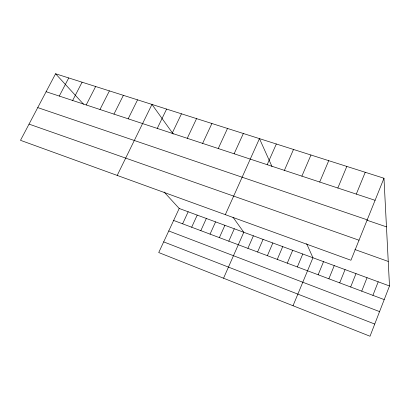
<?xml version="1.0" encoding="UTF-8"?>
<svg xmlns="http://www.w3.org/2000/svg" width="410" height="410" viewBox="0 0 410 410"><rect width="100%" height="100%" fill="white"/><g stroke="black" fill="none" stroke-linecap="round" stroke-linejoin="round"><path stroke-width="0.61" d="M383.975 178.242L350.939 260.248L20.5 140.317L55.581 73.764L383.975 178.242L389.5 285.97L370.02 336.236L158.721 252.545L179.201 208.475L164.102 192.018M372.91 295.349L378.21 281.813M361.722 291.146L367.042 277.698M350.658 286.985L355.998 273.624M339.705 282.869L345.061 269.595M328.876 278.795L334.247 265.608M356.295 194.099L365.233 172.277M318.155 274.761L323.541 261.662M337.835 188.011L346.824 166.419M293.027 305.742L312.948 257.762L306.644 243.719M297.353 266.946L302.77 254.01M319.703 182.025L328.738 160.669M287.266 263.153L292.694 250.3M277.278 259.397L282.721 246.62M267.387 255.681L272.845 242.981M301.888 176.141L310.964 155.011M257.598 251.996L263.066 239.378M284.381 170.365L293.504 149.455M247.901 248.352L253.38 235.811M223.552 278.221L243.791 232.275L232.993 217.238M228.795 241.172L234.3 228.775M267.176 164.687L276.335 143.997M219.381 237.631L224.895 225.31M225.326 214.655L259.458 138.626L271.994 166.537M210.053 234.125L215.578 221.877M234.125 153.781L243.35 133.501M200.823 230.656L206.353 218.479M191.675 227.217L197.215 215.112M182.614 223.809L188.164 211.775M218.248 148.538L227.504 128.458M202.627 143.382L211.914 123.497M187.257 138.308L196.569 118.618M172.133 133.317L181.466 113.811M157.25 128.407L166.603 109.086M117.204 175.413L151.966 104.427L173.256 134.07M128.171 118.808L137.56 99.845M113.965 114.118L123.374 95.33M99.978 109.506L109.403 90.887M86.208 104.955L95.643 86.51M72.642 100.481L82.087 82.195M59.281 96.068L68.736 77.951M46.115 91.722L375.088 200.305M37.751 107.589L367.222 219.832M366.996 220.231L386.471 226.868M29.043 124.107L359.011 240.214M354.922 249.546L388.244 261.442M179.201 208.475L389.5 285.97M173.64 220.436L384.216 299.602M168.751 230.958L379.568 311.6M163.682 241.879L374.745 324.054M55.581 73.764L83.512 104.196"/></g></svg>
